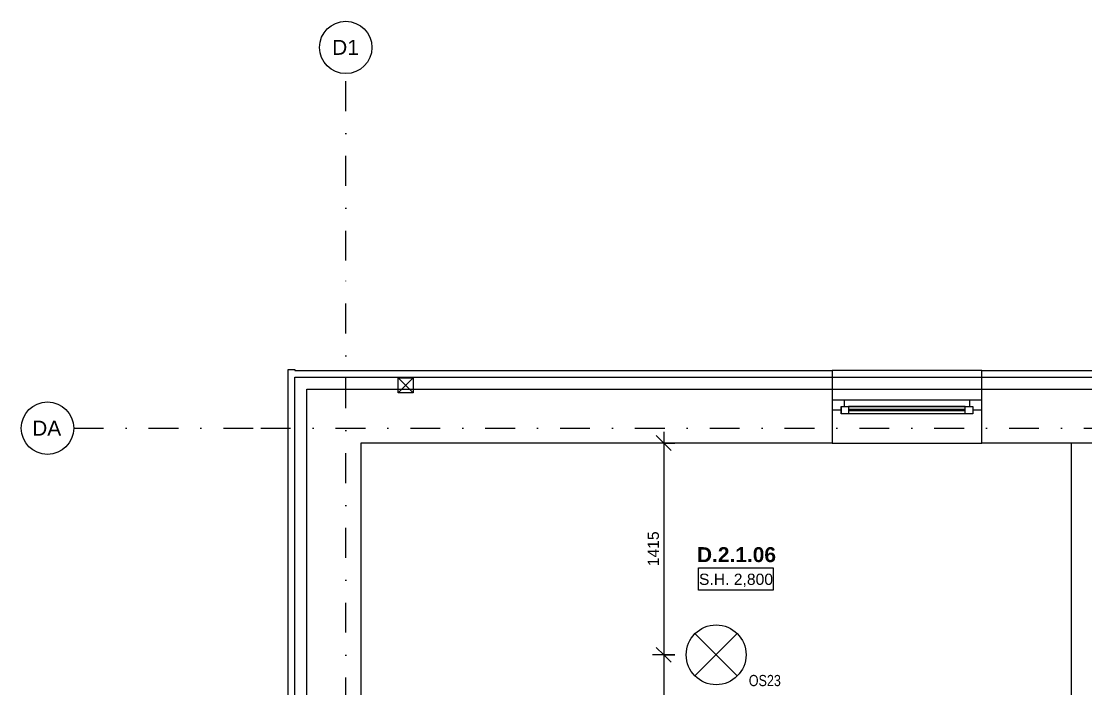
# Model space of a CAD drawing. Header units: millimetres. Extents: x -7570 to 42709, y -1655 to 71550.
# Drawn here: x -7570 to -457, y 67088 to 71550 of the extents above; entities that cross this region are included whole.
import ezdxf

# ---------------------------------------------------------------- set-up
doc = ezdxf.new("R2010")
doc.units = ezdxf.units.MM
doc.linetypes.add('HA_DashDot_10mm-S3mm', pattern=[500, 200, -150, 0, -150])
for name, color, linetype, lineweight in [('-UNDERLAY_A-FLOR-____-OTLN', 9, 'Continuous', 9), ('A-____-____-DIMS', 9, 'Continuous', 5), ('A-____-____-DIMS-50', 9, 'Continuous', 5), ('A-AREA-____-IDEN', 9, 'Continuous', 9), ('A-GLAZ-____-MCUT', 9, 'Continuous', 5), ('A-GLAZ-____-OTLN', 9, 'Continuous', 5), ('A-WALL-____-MCUT', 9, 'Continuous', 9), ('A-WALL-____-OTLN', 9, 'Continuous', 9), ('E-LITE-EQPM-IDEN', 9, 'Continuous', 9), ('E-LITE-EQPM-OTLN', 9, 'Continuous', 9), ('G-____-____-DIMS', 9, 'Continuous', 5), ('I-WALL-____-MCUT', 9, 'Continuous', 25), ('M-HVAC-DUCT-OTLN', 9, 'Continuous', 9), ('S-GRID-____-IDEN', 9, 'Continuous', 9), ('S-GRID-____-OTLN', 9, 'Continuous', 5)]:
    doc.layers.add(name, color=color, linetype=linetype, lineweight=lineweight)
doc.styles.add('Arial', font='arial.ttf', dxfattribs={"height": 100})
doc.styles.add('Arial_1', font='arial.ttf', dxfattribs={"height": 75})
doc.styles.add('Arial_2', font='arial.ttf', dxfattribs={"width": 0.8, "height": 75})
doc.styles.add('Arial_B', font='arialbd.ttf', dxfattribs={"height": 100})
doc.dimstyles.new('Inner_Dimensions_1', dxfattribs={"dimscale": 304.8, "dimtxt": 76.519455, "dimasz": 0.328084, "dimexe": 0.246063, "dimexo": 0.0625, "dimgap": 0.032808, "dimtad": 1, "dimdec": 0, "dimzin": 0, "dimdsep": 46, "dimtxsty": 'Arial_1', "dimblk1": 'OBLIQUE', "dimblk2": 'OBLIQUE', "dimsah": 1, "dimcen": 0.09, "dimdle": 0.246063, "dimazin": 0, "dimtfac": 1, "dimtdec": 4, "dimtix": 1, "dimtmove": 0, "dimatfit": 3, "dimfxl": 0.246063, "dimfxlon": 1, "dimtvp": 1, "dimtolj": 1, "dimtzin": 0, "dimlwd": 9, "dimlwe": 9, "dimarcsym": 2})

# ---------------------------------------------------------------- blocks, each defined once
blk = doc.blocks.new('HA_WD_SinglePanel - 1000x1500-1653870-DPS_D - 2NP')
at = {"layer": 'A-GLAZ-____-MCUT'}
for p, q in [((-500, 70), (-420, 70)), ((-440, 0), (-500, 0)), ((-440, -25), (-440, 25)), ((-440, 25), (-390, 25)), ((-420, 70), (-420, 25)), ((-390, 25), (-390, -25)), ((390, 5), (-390, 5)), ((390, -25), (390, 25)), ((390, 25), (440, 25)), ((420, 25), (420, 70)), ((420, 70), (500, 70)), ((440, 25), (440, -25)), ((500, 0), (440, 0)), ((-390, -25), (-440, -25)), ((390, -5), (-390, -5)), ((440, -25), (390, -25))]:
    blk.add_line(p, q, dxfattribs=at)
at = {"layer": 'A-GLAZ-____-OTLN'}
for p, q in [((-440, 25), (-440, -25)), ((-440, 25), (440, 25)), ((-420, 70), (420, 70)), ((390, 25), (-390, 25)), ((440, 25), (440, -25)), ((440, -25), (-440, -25)), ((390, -25), (-390, -25))]:
    blk.add_line(p, q, dxfattribs=at)
blk = doc.blocks.new('HA_LF_GenericSymbol - OS23_pokoje-1576156-DPS_D - 2NP')
at = {"layer": 'E-LITE-EQPM-OTLN', "color": 11, "lineweight": 25}
for p, q in [((141.4, 141.4), (-141.4, -141.4)), ((-141.4, 141.4), (141.4, -141.4))]:
    blk.add_line(p, q, dxfattribs=at)
blk.add_circle((0, 0), 200, dxfattribs=at)
blk = doc.blocks.new('Grid - Radius 3_5mm-353793-DPS_D - 2NP')
at = {"layer": 'S-GRID-____-IDEN'}
blk.add_circle((0, 0), 3.5, dxfattribs=at)
blk = doc.blocks.new('DIMBLOCK97-DPS_D - 2NP')
at = {"layer": 'A-____-____-DIMS-50', "lineweight": 9}
for p, q in [((-3276.8, 68804.9), (-3276.8, 67314.9)), ((-3201.8, 68729.9), (-3351.8, 68729.9)), ((-3276.8, 68729.9), (-3326.8, 68779.9)), ((-3276.8, 68729.9), (-3226.8, 68679.9)), ((-3276.8, 68729.9), (-3201.8, 68729.9)), ((-3276.8, 67314.9), (-3326.8, 67364.9)), ((-3201.8, 67314.9), (-3351.8, 67314.9)), ((-3276.8, 67314.9), (-3226.8, 67264.9)), ((-3276.8, 67314.9), (-3201.8, 67314.9))]:
    blk.add_line(p, q, dxfattribs=at)
at = {"layer": 'A-____-____-DIMS-50', "color": 0, "lineweight": 9, "insert": (-3384.2, 67907), "char_height": 75, "width": 276.883, "attachment_point": 1, "rotation": 90, "line_spacing_factor": 0.941778, "style": 'Arial_1'}
blk.add_mtext('1415', dxfattribs=at)
blk = doc.blocks.new('_Oblique')
at = {"color": 0, "linetype": 'ByBlock', "lineweight": -2}
blk.add_line((-0.5, -0.5), (0.5, 0.5), dxfattribs=at)
blk = doc.blocks.new('DIMBLOCK98-DPS_D - 2NP')
at = {"layer": 'A-____-____-DIMS-50', "lineweight": 9}
for p, q in [((-3276.8, 67314.9), (-3326.8, 67364.9)), ((-3201.8, 67314.9), (-3351.8, 67314.9)), ((-3276.8, 67314.9), (-3276.8, 65824.9)), ((-3276.8, 67314.9), (-3226.8, 67264.9)), ((-3276.8, 67314.9), (-3201.8, 67314.9)), ((-3276.8, 65899.9), (-3326.8, 65949.9)), ((-3201.8, 65899.9), (-3351.8, 65899.9)), ((-3276.8, 65899.9), (-3226.8, 65849.9)), ((-3276.8, 65899.9), (-3201.8, 65899.9))]:
    blk.add_line(p, q, dxfattribs=at)
at = {"layer": 'A-____-____-DIMS-50', "color": 0, "lineweight": 9, "insert": (-3384.2, 66492), "char_height": 75, "width": 276.883, "attachment_point": 1, "rotation": 90, "line_spacing_factor": 0.941778, "style": 'Arial_1'}
blk.add_mtext('1415', dxfattribs=at)
blk = doc.blocks.new('Spot Elevations - Generic-448778-DPS_D - 2NP')
at = {"layer": 'G-____-____-DIMS', "lineweight": 9}
for p, q in [((-5, 0), (-5, 3)), ((-5, 3), (5, 3)), ((5, 3), (5, 0)), ((5, 0), (-5, 0))]:
    blk.add_line(p, q, dxfattribs=at)

msp = doc.modelspace()

# ---------------------------------------------------------------- linework, layer by layer
at = {"layer": '-UNDERLAY_A-FLOR-____-OTLN'}
for p, q in [((-2151.8, 69169.9), (3598.2, 69169.9)), ((-5661.8, 69089.9), (3948, 69089.9)), ((-5661.8, 63479.2), (-5661.8, 69089.9)), ((3598.2, 68729.9), (-551.8, 68729.9))]:
    msp.add_line(p, q, dxfattribs=at)
at = {"layer": 'A-WALL-____-MCUT', "lineweight": 25}
for p, q in [((-5786.8, 66899.9), (-5786.8, 69222.4)), ((-5786.8, 69222.4), (-5741.8, 69222.4)), ((-5741.8, 69222.4), (-5741.8, 69214.9)), ((-5741.8, 69214.9), (-2151.8, 69214.9)), ((-2151.8, 69214.9), (-2151.8, 68729.9)), ((-1151.8, 68729.9), (-1151.8, 69214.9)), ((-1151.8, 69214.9), (223.2, 69214.9)), ((-5741.8, 68729.9), (-5741.8, 69169.9)), ((-2151.8, 68729.9), (-5301.8, 68729.9)), ((-5301.8, 68729.9), (-5301.8, 66899.9)), ((-551.8, 68729.9), (-1151.8, 68729.9))]:
    msp.add_line(p, q, dxfattribs=at)
at = {"layer": 'A-WALL-____-MCUT'}
for p, q in [((-5741.8, 69169.9), (-2151.8, 69169.9)), ((-5741.8, 66899.9), (-5741.8, 68729.9))]:
    msp.add_line(p, q, dxfattribs=at)
at = {"layer": 'A-WALL-____-OTLN'}
for p, q in [((-1151.8, 69214.9), (-2151.8, 69214.9)), ((-2151.8, 68729.9), (-1151.8, 68729.9))]:
    msp.add_line(p, q, dxfattribs=at)
at = {"layer": 'I-WALL-____-MCUT'}
msp.add_line((-551.8, 65899.9), (-551.8, 68729.9), dxfattribs=at)
at = {"layer": 'M-HVAC-DUCT-OTLN', "lineweight": 5}
for p, q in [((-5051.8, 69167.1), (-4951.8, 69067.1)), ((-5051.8, 69067.1), (-4951.8, 69167.1)), ((-5051.8, 69167.1), (-4951.8, 69167.1)), ((-5051.8, 69067.1), (-5051.8, 69167.1)), ((-4951.8, 69167.1), (-4951.8, 69067.1)), ((-4951.8, 69067.1), (-5051.8, 69067.1))]:
    msp.add_line(p, q, dxfattribs=at)
at = {"layer": 'S-GRID-____-OTLN', "linetype": 'HA_DashDot_10mm-S3mm', "lineweight": 9}
for p, q in [((-5401.8, 69949.6), (-5401.8, 71199.6)), ((-5401.8, 53960.4), (-5401.8, 69949.6)), ((-7220.1, 68829.9), (-5970.1, 68829.9)), ((-5970.1, 68829.9), (21709.3, 68829.9))]:
    msp.add_line(p, q, dxfattribs=at)

# ---------------------------------------------------------------- block references
at = {"layer": 'A-GLAZ-____-OTLN'}
msp.add_blockref('HA_WD_SinglePanel - 1000x1500-1653870-DPS_D - 2NP', (-1651.8, 68949.9), dxfattribs=at)
at = {"layer": 'E-LITE-EQPM-OTLN', "color": 11, "lineweight": 25}
msp.add_blockref('HA_LF_GenericSymbol - OS23_pokoje-1576156-DPS_D - 2NP', (-2926.8, 67314.9), dxfattribs=at)
at = {"layer": 'G-____-____-DIMS', "lineweight": 9, "xscale": 49.99999999999998, "yscale": 49.99999999999998, "zscale": 49.99999999999998}
msp.add_blockref('Spot Elevations - Generic-448778-DPS_D - 2NP', (-2794.6, 67746.4), dxfattribs=at)
at = {"layer": 'S-GRID-____-IDEN', "xscale": 49.99999999999998, "yscale": 49.99999999999998, "zscale": 49.99999999999998}
msp.add_blockref('Grid - Radius 3_5mm-353793-DPS_D - 2NP', (-5401.8, 71374.6), dxfattribs=at)
at = {"layer": 'S-GRID-____-IDEN', "xscale": 49.99999999999998, "yscale": 49.99999999999998, "zscale": 49.99999999999998, "rotation": 269.9999999999996}
msp.add_blockref('Grid - Radius 3_5mm-353793-DPS_D - 2NP', (-7395.1, 68829.9), dxfattribs=at)

# ---------------------------------------------------------------- texts
at = {"layer": 'A-AREA-____-IDEN', "lineweight": 5, "insert": (-3054.7, 68034.5), "char_height": 100, "width": 653.375, "attachment_point": 1, "style": 'Arial_B'}
msp.add_mtext('D.2.1.06', dxfattribs=at)
at = {"layer": 'E-LITE-EQPM-IDEN', "lineweight": 5, "insert": (-2708.3, 67180.5), "char_height": 75, "width": 262.953, "attachment_point": 1, "style": 'Arial_2'}
msp.add_mtext('OS23', dxfattribs=at)
at = {"layer": 'G-____-____-DIMS', "lineweight": 9, "insert": (-3041.4, 67857.3), "char_height": 75, "width": 592.246, "attachment_point": 1, "line_spacing_factor": 0.941778, "style": 'Arial_1'}
msp.add_mtext('S.H. 2,800', dxfattribs=at)
at = {"layer": 'S-GRID-____-IDEN', "lineweight": 5, "char_height": 100, "attachment_point": 1, "style": 'Arial'}
for s, insert, width in [('D1', (-5492.7, 71425.3), 220.464), ('DA', (-7497.4, 68880), 240.506)]:
    msp.add_mtext(s, dxfattribs=dict(at, insert=insert, width=width))

# ---------------------------------------------------------------- dimensions: what is measured, and where the dimension line sits
at = {"layer": 'A-____-____-DIMS', "lineweight": 9}
for base, p1, p2, picture, middle in [((-3276.8, 67314.9), (-3201.8, 68729.9), (-3201.8, 67314.9), 'DIMBLOCK97-DPS_D - 2NP', (-3325.1, 68022.4)), ((-3276.8, 65899.9), (-3201.8, 67314.9), (-3201.8, 65899.9), 'DIMBLOCK98-DPS_D - 2NP', (-3325.1, 66607.4))]:
    dim = msp.add_linear_dim(base=base, p1=p1, p2=p2, angle=90, dimstyle='Inner_Dimensions_1', override={"dimpost": '<>', "dimfxl": 1415}, dxfattribs=at)
    dim.commit()
    dim.dimension.update_dxf_attribs({"geometry": picture, "text_midpoint": middle})

doc.saveas('drawing.dxf')
